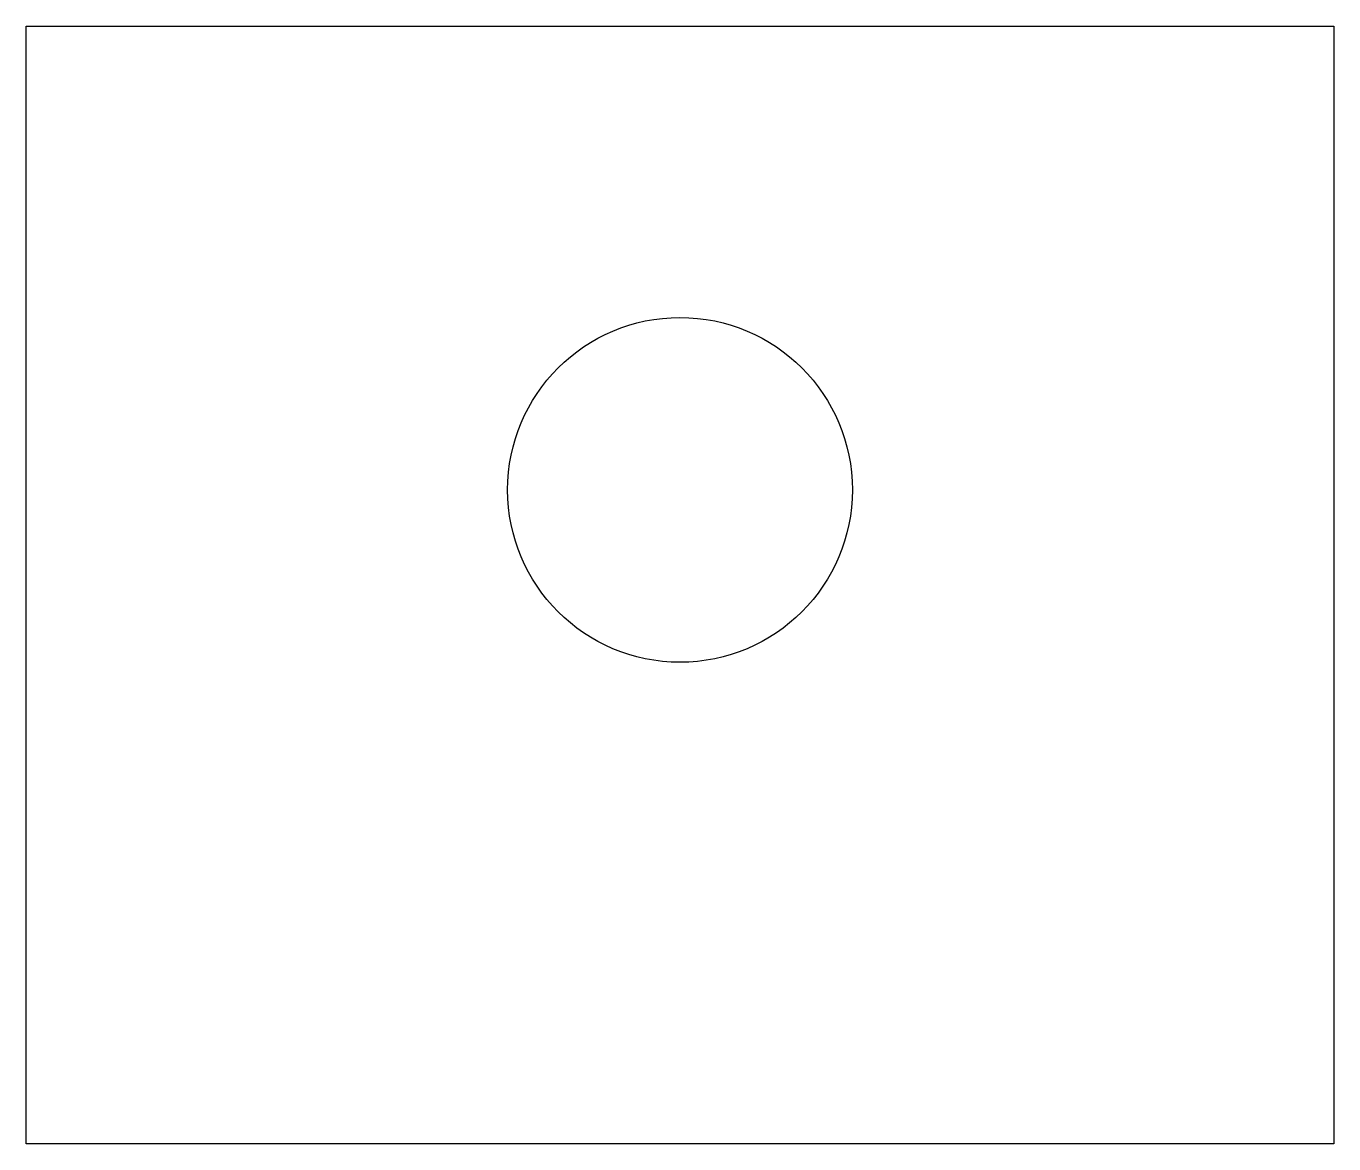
# Model space of a CAD drawing. Header units: millimetres. Extents: x 0 to 110, y -47 to 47.
import ezdxf

# ---------------------------------------------------------------- set-up
doc = ezdxf.new("R2010")
doc.units = ezdxf.units.MM
doc.header["$LTSCALE"] = 10
doc.layers.add('BOLTS', color=6, linetype='Continuous')
doc.layers.add('MEMBERS', color=5, linetype='Continuous')

msp = doc.modelspace()

# ---------------------------------------------------------------- linework, layer by layer
at = {"layer": 'BOLTS', "color": 4, "linetype": 'Continuous'}
msp.add_circle((55, 8), 14.5, dxfattribs=at)
at = {"layer": 'MEMBERS', "color": 3, "linetype": 'Continuous'}
for p, q in [((0, -47), (0, 47)), ((0, 47), (110, 47)), ((110, 47), (110, -47)), ((110, -47), (0, -47))]:
    msp.add_line(p, q, dxfattribs=at)

doc.saveas('drawing.dxf')
